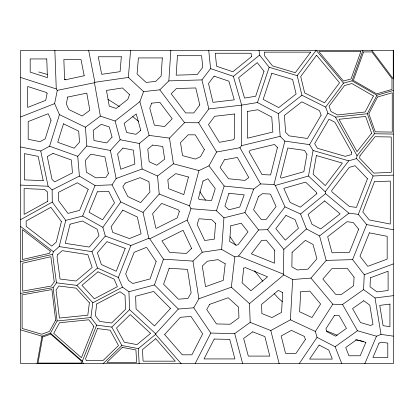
<?xml version="1.0" encoding="UTF-8"?>
<svg xmlns="http://www.w3.org/2000/svg" width="414" height="414" viewBox="0 0 414 414"><rect width="100%" height="100%" fill="white"/><g stroke="black" fill="none" stroke-linecap="round" stroke-linejoin="round"><path stroke-width="0.62" d="M310.955 278.094L332.83 304.192L342.533 304.481L363.57 289.593L364.253 274.725L352.588 259.619L326.201 260.401L310.955 278.094L292.667 279.517L283.844 274.896L283.424 274.177L238.578 256.028L234.821 256.913L221.645 249.383L202.26 252.204L192.945 261.084L163.463 259.18L149.759 238.811L148.797 238.304L143.037 212.429L159.24 194.047L157.522 176.007L173.435 163.809L198.932 170.578L208.977 165.838L216.625 152.016L239.939 147.71L241.616 145.645L241.657 105.13L233.377 76.336L210.566 68.595L208.734 50.348M283.424 274.177L283.833 249.399L267.516 229.672L258.61 229.946L238.578 256.028M20.7 329.886L41.99 336.189L50.472 333.156L57.132 320.969L53.121 287.611L56.449 282.834L76.916 285.375L92.819 302.779L90.894 317.548L96.659 325.14L111.785 327.096L121.851 345.509L138.338 348.609L155.602 334.372L155.68 333.803L178.331 309.041L193.742 307.809L210.809 333.063L234.712 333.617L250.175 322.387L270.813 330.548L290.405 319.825L292.667 279.517M54.865 50.348L56.263 88.922L57.267 90.366L94.449 82.728L94.884 82.288L128.35 77.439L143.565 91.618L159.82 89.833L168.84 80.885L170.858 50.348M221.645 249.383L223.943 217.816L216.465 210.767L190.952 208.697L189.55 205.877L198.932 170.578M128.35 77.439L130.591 50.348M250.175 322.387L249.497 303.622L231.343 287.202L234.821 256.913M393.3 175.117L373.123 175.986L356.547 158.593L357.054 155.747L374.484 133.753L393.3 134.064M393.3 229.76L366.628 224.548L358.338 214.38L348.935 213.179L325.533 193.633L325.218 191.78L308.497 176.017L313.072 150.499L309.522 144.621L284.842 141.107L280.18 136.33L278.441 113.627L301.925 95.246L325.642 107.091L327.914 113.193L335.485 117.131L357.054 155.747M37.032 363.652L41.99 336.189M157.522 176.007L142.121 169.005L116.153 178.496L112.065 184.83L95.065 185.513L79.385 176.09L77.749 156.306L86.816 145.961L85.429 127.207L59.44 114.616L54.632 103.619L57.267 90.366M326.201 260.401L319.556 235.928L306.474 228.968L300.543 214.022L285.023 206.881L275.357 185.446L273.985 184.504L284.842 141.107M56.449 282.834L52.614 254.351L53.447 251.728L59.181 246.573L65.774 220.377L52.273 202.11L52.138 189.881L48.096 186.238L40.748 150.996L20.7 146.991M40.748 150.996L49.587 146.204L59.44 114.616M216.465 210.767L224.16 186.057L208.977 165.838M173.435 163.809L169.481 138.126L184.566 122.699L198.596 122.751L208.847 108.954L241.657 105.13L257.441 102.532L269.157 67.28L259.604 55.088L259.029 50.348M202.26 252.204L187.144 220.098L190.952 208.697M65.774 220.377L82.645 216.036L102.858 227.327L105.322 236.047L91.98 251.66L97.518 268.06L118.347 277.489L122.503 287.156L128.925 291.725L154.469 284.946L163.463 259.18M325.642 107.091L343.553 83.136L352.014 80.833L362.938 50.348M85.429 127.207L100.364 116.122L115.092 121.043L139.865 101.658L143.565 91.618M223.943 217.816L244.969 212.584L253.694 189.048L260.577 183.94L273.985 184.504M358.338 214.38L373.123 175.986M118.347 277.489L130.896 245.502L148.797 238.304M83.193 363.652L82.355 361.158L96.659 325.14M352.588 259.619L366.628 224.548M82.645 216.036L95.065 185.513M364.848 363.652L376.471 336.215L381.03 334.403L393.3 336.152M195.118 363.652L210.809 333.063M374.484 133.753L367.332 113.736L376.942 95.21L393.3 90.469M193.742 307.809L198.886 298.753L192.945 261.084M309.522 144.621L327.914 113.193M341.752 363.652L335.149 346.725L317.041 337.374L315.359 331.454L332.83 304.192M299.213 363.652L317.041 337.374M102.858 227.327L120.779 201.954L112.065 184.83M301.925 95.246L297.205 75.648L316.13 50.348M325.218 191.78L348.697 160.834L356.547 158.593M208.847 108.954L201.954 79.897L210.566 68.595M267.516 229.672L285.023 206.881M116.153 178.496L110.372 150.479L120.169 139.73L115.092 121.043M111.785 327.096L129.592 309.646L128.925 291.725M103.122 363.652L121.851 345.509M283.833 249.399L306.474 228.968M76.916 285.375L97.518 268.06M249.497 303.622L283.844 274.896M120.169 139.73L139.363 143.492L149.118 135.404L169.481 138.126M300.543 214.022L325.533 193.633M233.377 76.336L259.604 55.088M319.556 235.928L348.935 213.179M335.149 346.725L357.494 330.755L376.471 336.215M20.7 219.601L52.273 202.11M92.819 302.779L122.503 287.156M52.138 189.881L79.385 176.09M149.759 238.811L187.144 220.098M20.7 116.945L54.632 103.619M364.253 274.725L393.3 263.941M198.886 298.753L231.343 287.202M275.357 185.446L308.497 176.017M241.616 145.645L280.18 136.33M20.7 261.679L52.614 254.351M20.7 293.371L53.121 287.611M363.57 289.593L375.012 297.966L393.3 295.674M335.485 117.131L367.332 113.736M57.132 320.969L90.894 317.548M168.84 80.885L201.954 79.897M20.7 185.084L48.096 186.238M224.16 186.057L253.694 189.048M59.181 246.573L91.98 251.66M86.816 145.961L110.372 150.479M355.6 339.842L363.678 341.498M38.678 71.958L47.284 74.427M64.506 79.364L65.733 79.716M313.072 150.499L348.697 160.834M269.157 67.28L297.205 75.648M20.7 77.516L56.263 88.922M49.587 146.204L77.749 156.306M105.322 236.047L130.896 245.502M159.24 194.047L189.55 205.877M326.615 330.957L337.187 335.247M290.405 319.825L315.359 331.454M120.779 201.954L143.037 212.429M257.441 102.532L278.441 113.627M352.014 80.833L376.942 95.21M108.013 99.36L119.455 106.61M20.7 226.525L53.447 251.728M132.754 116.582L138.643 121.468M282.379 301.702L278.472 298.334L274.14 293.604M50.472 333.156L82.355 361.158M129.592 309.646L155.68 333.803M154.469 284.946L178.331 309.041M262.885 281.308L254.512 270.746M155.602 334.372L181.146 363.652M316.203 50.348L343.553 83.136M244.969 212.584L258.61 229.946M159.82 89.833L184.566 122.699M371.865 50.348L393.3 78.893M199.765 191.656L205.51 200.102M235.944 245.295L230.086 236.829M198.596 122.751L216.625 152.016M342.533 304.481L357.494 330.755M239.939 147.71L260.577 183.94M139.865 101.658L149.118 135.404M234.712 333.617L242.656 363.652M270.813 330.548L279.15 363.652M88.627 50.348L94.884 82.288M94.449 82.728L100.364 116.122M375.012 297.966L381.03 334.403M139.363 143.492L142.121 169.005M138.338 348.609L139.171 363.652M393.259 50.399L393.259 78.789M234.495 113.99L234.469 138.467L233.455 139.72L219.368 142.318L208.475 124.64L214.669 116.298L234.495 113.99M247.474 111.464L247.443 138.198L272.888 132.05L271.744 117.069L257.886 109.751L247.474 111.464M274.741 250.403L274.529 263.2L251.365 253.829L261.71 240.358L266.311 240.218L274.741 250.403M292.108 252.328L291.87 266.839L297.283 269.964L307.995 269.131L316.922 258.771L313.031 244.436L305.372 240.363L292.108 252.328M354.037 277.085L353.634 285.779L341.333 294.489L335.656 294.318L322.863 279.057L331.78 268.707L347.211 268.246L354.037 277.085M370.437 277.758L370.018 286.804L376.978 291.896L388.099 290.499L388.099 271.206L370.437 277.758M282.669 292.626L281.561 312.332L271.982 317.574L261.891 313.584L261.565 304.409L278.353 290.364L282.669 292.626M300.719 291.803L299.596 311.768L311.959 317.528L320.612 304.021L309.775 291.099L300.719 291.803M162.319 57.929L161.118 76.067L155.762 81.377L146.106 82.438L137.07 74.018L138.4 57.929L162.319 57.929M177.456 55.704L176.167 75.172L197.276 74.541L202.762 67.332L201.597 55.704L177.456 55.704M215.544 223.306L214.39 239.106L204.687 240.518L197.121 224.45L199.025 218.742L211.797 219.777L215.544 223.306M230.795 225.816L229.651 241.471L236.187 245.202L238.05 244.762L247.981 231.835L241.217 223.224L230.795 225.816M121.323 56.77L120.091 71.663L101.689 74.329L98.253 56.77L121.323 56.77M225.211 263.78L223.306 280.356L205.541 286.679L202.291 266.062L207.388 261.203L217.997 259.656L225.211 263.78M243.748 268.086L242.055 282.809L250.879 290.788L267.568 276.826L245.569 267.656L243.748 268.086M89.398 302.774L87.784 315.183L59.409 318.061L56.04 290.028L58.84 286.017L76.031 288.149L89.398 302.774M96.762 303.959L95.256 315.52L99.764 321.461L111.609 322.992L125.551 309.33L125.028 295.301L119.998 291.725L96.762 303.959M150.36 333.187L150.303 333.627L136.982 344.614L124.267 342.218L116.5 328.017L130.239 314.552L150.36 333.187M164.798 334.305L164.746 334.693L182.3 354.819L191.905 354.819L202.684 333.798L190.957 316.441L180.369 317.29L164.798 334.305M351.719 152.373L351.32 154.593L345.204 156.337L317.424 148.284L314.656 143.699L329.001 119.196L334.9 122.265L351.719 152.373M360.02 155.674L359.58 158.127L373.863 173.114L391.251 172.369L391.251 136.987L375.037 136.723L360.02 155.674M306.96 154.375L303.86 171.701L281.36 178.098L280.423 177.461L287.797 148L304.554 150.386L306.96 154.375M316.41 155.545L313.077 174.134L325.259 185.617L342.368 163.069L316.41 155.545M42.689 337.012L37.99 363.068L81.781 363.068L80.984 360.697L50.736 334.139L42.689 337.012M47.113 93.316L45.711 100.348L27.691 107.423L27.691 86.49L46.58 92.545L47.113 93.316M67.694 97.067L66.338 103.878L68.807 109.529L82.163 115.998L89.838 110.3L86.8 93.14L67.694 97.067M277.452 147.487L270.58 174.956L262.093 174.599L249.031 151.669L250.092 150.36L274.498 144.46L277.452 147.487M61.417 221.588L56.257 242.076L51.776 246.107L26.16 226.396L26.16 220.983L50.855 207.3L61.417 221.588M70.064 224.176L65.241 243.334L89.227 247.054L98.987 235.638L97.186 229.263L82.402 221.004L70.064 224.176M188.484 177.011L183.806 194.616L168.689 188.717L167.83 179.717L175.769 173.632L188.484 177.011M203.015 181.068L198.466 198.197L199.144 199.569L211.523 200.567L215.259 188.577L207.89 178.765L203.015 181.068M51.046 120.195L45.23 138.835L40.018 141.66L28.188 139.295L28.188 121.566L48.205 113.705L51.046 120.195M63.487 123.786L57.712 142.292L74.209 148.207L79.524 142.147L78.707 131.16L63.487 123.786M228.911 193.322L224.921 206.136L228.797 209.789L239.701 207.078L244.224 194.875L228.911 193.322M50.28 251.055L49.576 253.285L22.434 259.521L22.434 229.62L50.28 251.055M57.701 254.698L57.049 256.747L60.051 279.031L76.057 281.018L92.177 267.475L87.846 254.641L62.183 250.661L57.701 254.698M263.997 71.28L255.697 96.245L244.529 98.082L238.661 77.697L257.234 62.649L263.997 71.28M271.838 73.283L263.164 99.386L278.715 107.599L296.103 93.988L292.61 79.478L271.838 73.283M179.319 211.564L177.202 217.914L156.373 228.342L155.835 228.057L152.626 213.645L161.651 203.403L178.543 209.991L179.319 211.564M156.145 261.534L150.075 278.938L132.827 283.512L128.485 280.428L125.68 273.902L134.157 252.297L146.245 247.437L146.892 247.779L156.145 261.534M169.16 268.231L163.582 284.232L178.393 299.193L187.961 298.427L191.154 292.801L187.47 269.416L169.16 268.231M360.827 51.615L351.031 78.955L343.444 81.02L318.909 51.615L360.827 51.615M363.585 51.916L353.375 80.425L376.678 93.864L391.98 89.434L391.98 78.608L371.932 51.916L363.585 51.916M129.556 94.609L127.817 99.334L116.174 108.442L109.249 106.129L106.47 90.433L122.404 87.949L129.556 94.609M151.627 103.179L149.775 108.225L154.417 125.163L164.643 126.529L172.214 118.782L159.794 102.284L151.627 103.179M258.502 196.562L253.606 209.769L261.26 219.513L266.259 219.358L276.081 206.57L270.658 194.539L269.887 194.016L262.362 193.695L258.502 196.562M367.477 178.719L356.433 207.398L349.406 206.503L331.924 191.905L331.686 190.518L349.23 167.396L355.093 165.724L367.477 178.719M374.416 181.756L362.788 211.947L369.309 219.948L390.283 224.046L390.283 181.073L374.416 181.756M125.214 248.395L116.246 271.263L101.352 264.525L97.393 252.799L106.931 241.641L125.214 248.395M93.864 326.387L81.429 357.701L53.711 333.358L59.497 322.765L88.855 319.784L93.864 326.387M97.513 328.566L85.589 358.586L86.288 360.666L102.9 360.666L118.518 345.54L110.124 330.196L97.513 328.566M358.674 229.19L349.432 252.292L332.049 252.809L327.671 236.689L347.02 221.702L353.214 222.494L358.674 229.19M369.366 232.844L359.999 256.25L367.782 266.331L387.168 259.138L387.168 236.322L369.366 232.844M88.208 189.286L79.617 210.4L67.948 213.401L58.607 200.769L58.514 192.308L77.361 182.771L88.208 189.286M97.321 191.827L89.01 212.253L102.537 219.808L114.523 202.834L108.696 191.371L97.321 191.827M365.872 342.388L360.201 355.771L348.94 355.771L345.716 347.517L356.614 339.728L365.872 342.388M379.012 343.149L372.942 357.473L387.794 357.473L387.794 343.118L381.387 342.207L379.012 343.149M214.214 339.045L204.014 358.933L234.914 358.933L229.754 339.402L214.214 339.045M373.433 95.97L365.122 111.997L337.57 114.932L331.024 111.526L329.058 106.248L344.551 85.527L351.874 83.535L373.433 95.97M377.485 97.036L368.812 113.757L375.265 131.818L392.249 132.097L392.249 92.762L377.485 97.036M55.621 320.239L49.499 331.443L41.7 334.227L22.128 328.437L22.128 294.866L51.931 289.572L55.621 320.239M204.397 149.671L200.521 156.678L195.429 159.079L182.512 155.648L180.509 142.633L188.153 134.814L195.263 134.84L204.397 149.671M224.367 159.82L220.113 167.504L228.559 178.75L244.979 180.411L248.804 177.57L237.331 157.429L224.367 159.82M209.66 304.342L206.721 309.512L216.47 323.929L230.117 324.245L238.945 317.838L238.557 307.121L228.192 297.744L209.66 304.342M321.135 115.128L307.467 138.483L289.127 135.87L285.66 132.32L284.371 115.449L301.822 101.792L319.448 110.59L321.135 115.128M334.45 315.452L325.942 328.732L326.76 331.609L335.578 336.163L346.461 328.39L339.175 315.597L334.45 315.452M108.37 173.632L105.927 177.42L95.753 177.829L86.371 172.193L85.393 160.353L90.816 154.163L104.913 156.865L108.37 173.632M125.194 183.107L122.844 186.745L127.848 196.588L140.641 202.606L149.951 192.044L148.962 181.674L140.113 177.653L125.194 183.107M305.361 339.563L296.031 353.318L285.525 353.318L281.163 335.992L291.42 330.377L304.481 336.463L305.361 339.563M319.111 345.069L309.6 359.093L332.307 359.093L328.783 350.058L319.111 345.069M54.244 281.825L51.305 286.038L22.723 291.114L22.723 263.175L50.86 256.711L54.244 281.825M122.808 210.152L111.118 226.706L112.727 232.399L129.411 238.562L141.091 233.869L137.334 216.988L122.808 210.152M199.786 104.902L193.809 112.95L185.622 112.918L171.189 93.745L176.452 88.529L195.765 87.954L199.786 104.902M310.666 52.143L295.286 72.704L272.484 65.904L264.722 55.993L264.256 52.143L310.666 52.143M316.565 55.279L300.709 76.481L304.663 92.907L324.54 102.827L339.547 82.753L316.565 55.279M214.085 76.15L208.496 83.488L212.972 102.336L234.257 99.852L228.885 81.175L214.085 76.15M285.976 215.425L275.796 228.678L285.287 240.146L298.453 228.269L295.001 219.575L285.976 215.425M371.637 133.215L357.034 151.643L338.957 119.284L365.645 116.443L371.637 133.215M112.044 137.101L106.729 142.933L93.952 140.486L93.197 130.312L101.301 124.298L109.291 126.969L112.044 137.101M122.922 148.083L117.581 153.946L120.733 169.233L134.897 164.053L133.396 150.137L122.922 148.083M170.475 308.471L154.484 325.947L136.077 308.896L135.606 296.248L153.635 291.466L170.475 308.471M84.187 75.752L65.076 79.855L64.563 79.121L63.854 59.523L81.009 59.523L84.187 75.752M122.332 347.382L106.874 362.353L136.62 362.353L135.932 349.944L122.332 347.382M191.615 248.441L186.352 253.466L169.678 252.39L161.931 240.87L183.071 230.287L191.615 248.441M97.978 271.843L81.972 285.293L94.325 298.81L117.385 286.674L114.155 279.165L97.978 271.843M140.75 130.379L135.989 134.327L126.622 132.49L124.143 123.372L136.232 113.912L140.75 130.379M152.611 145.081L147.772 149.092L149.138 161.755L156.782 165.233L164.679 159.178L162.718 146.432L152.611 145.081M155.705 338.699L142.457 349.628L143.099 361.168L175.308 361.168L155.705 338.699M316.813 193.731L300.357 207.16L290.136 202.456L283.776 188.339L305.594 182.134L316.606 192.515L316.813 193.731M324.643 200.914L308.078 214.426L312.011 224.326L320.684 228.942L340.153 213.867L324.643 200.914M251.505 56.63L232.823 71.767L216.574 66.25L215.27 53.256L251.096 53.256L251.505 56.63M252.742 331.811L243.644 338.419L248.317 356.092L269.799 356.092L264.888 336.613L252.742 331.811M363.735 300.719L352.562 308.627L360.506 322.573L370.582 325.471L373.004 324.514L369.805 305.165L363.735 300.719M47.76 201.307L24.131 214.4L24.131 188.561L44.634 189.426L47.662 192.153L47.76 201.307M53.023 153.392L47.258 156.513L52.05 179.495L54.684 181.87L72.455 172.881L71.389 159.98L53.023 153.392M389.931 304.104L379.736 305.382L383.09 325.694L389.931 326.667L389.931 304.104M393.3 50.348L20.7 50.348L20.7 363.652L393.3 363.652L393.3 50.348M46.761 58.943L30.186 58.943L30.186 72.119L47.439 77.656L46.761 58.943M43.237 180.664L24.354 179.867L24.354 153.61L38.176 156.373L43.237 180.664"/></g></svg>
